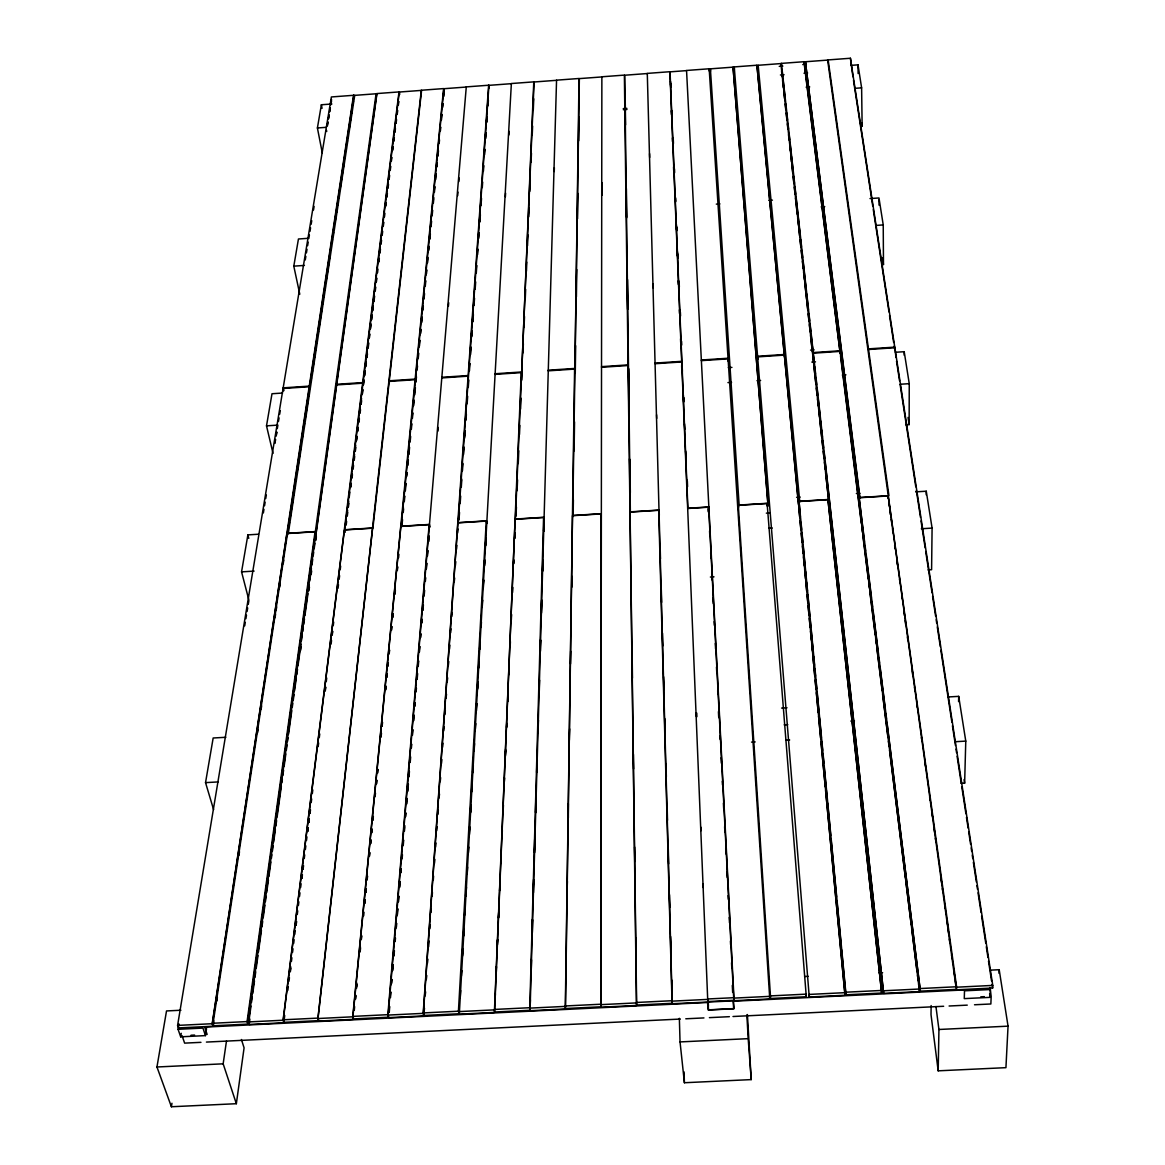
<?xml version="1.0" encoding="UTF-8"?>
<svg xmlns="http://www.w3.org/2000/svg" width="1165" height="1165" viewBox="0 0 1165 1165"><rect width="100%" height="100%" fill="white"/><g stroke="black" fill="none" stroke-linecap="round" stroke-linejoin="round"><path stroke-width="1.5" d="M600.761 1006.793L601.053 513.911L572.51 515.702L565.476 1008.526L600.761 1006.793L601.868 76.788L624.382 75.099L628.066 364.893L601.519 366.655M601.519 367.281L628.066 365.519L636.469 1005.468L601.111 1007.201L601.242 878.264M601.956 195.312L601.97 182.614M904.2 355.238L904.2 351.699L895.434 352.281M905.627 424.817L909.137 424.599L909.253 383.664L904.2 351.699M919.535 991.604L840.213 351.393L813.345 353.184L883.638 993.366L919.535 991.604L918.646 984.396M920.365 991.138L859.144 497.761L888.138 495.955L956.334 989.376L920.365 991.138L886.856 722.285M926.219 494.805L926.262 491.208L915.675 491.863M926.262 491.208L932.087 528.095L931.592 569.7L928.068 569.918M931.141 1005.57L931.01 1014.613L938.189 1070.824L1005.934 1067.664L1008.045 1026.161L999.191 969.702L990.294 970.154M574.898 370.951L579.02 78.492L556.55 80.167L530.06 1010.681L565.287 1008.963L574.593 369.087L548.118 370.849M565.855 970.824L566.234 957.688M567.005 894.56L567.384 881.41M568.331 817.859L568.374 803.763M569.336 740.212L569.67 728.882M570.486 663.934L570.675 651.22M571.797 587.247L571.957 576.34M572.699 516.852L579.355 78.608L601.854 76.934M573.136 516.197L573.369 499.872M574.097 450.899L574.534 421.89M575.262 372.931L575.67 345.728M576.398 296.755L576.792 269.552M577.549 218.772L577.927 193.39M578.714 140.79L579.063 117.214M938.189 1070.824L938.932 1029.481L935.946 1006.56M958.577 701.607L958.693 696.364L948.077 696.961M956.654 987.192L956.582 989.784L992.638 988.022L992.755 985.415L894.866 347.753L867.91 349.544L956.654 987.192L992.755 985.415M961.081 783.346L964.635 783.157L965.77 741.115L958.693 696.364M529.726 1010.273L543.574 517.508L515.119 519.284L494.586 1012.006L529.726 1010.273L530.031 999.381M530.774 973.969L531.196 959.436M531.983 932.204L532.347 919.491M533.133 892.259L533.512 879.546M534.298 852.314L534.662 839.601M535.449 812.369L535.827 799.656M536.614 772.424L536.978 759.711M537.764 732.479L538.143 719.766M538.973 690.714L539.293 679.821M540.079 652.589L540.443 639.876M541.244 612.644L541.609 599.931M542.453 570.879L542.759 559.986M543.604 530.934L543.924 520.041M530.06 1010.681L530.381 999.788M531.167 972.557L531.531 959.844M532.318 932.612L532.682 919.899M533.468 892.652L533.832 879.954M534.619 852.707L534.983 839.994M535.769 812.762L536.133 800.049M536.978 770.997L537.283 760.104M538.07 732.872L538.434 720.159M539.279 691.107L539.584 680.2M540.429 651.148L540.749 640.255M541.521 613.023L541.9 600.31M542.73 571.258L543.05 560.365M543.88 531.313L544.201 520.42M554.234 171.532L554.365 167.745M521.614 375.115L533.774 81.87L511.362 83.531L459.301 1014.147L494.382 1012.429L521.265 372.625L494.877 374.387M494.921 999.73L495.154 994.284M496.086 972.484L496.319 967.037M497.251 945.252L497.484 939.806M498.416 918.02L498.649 912.574M499.581 890.788L499.814 885.327M500.746 863.542L500.979 858.095M501.897 836.31L502.13 830.863M503.062 809.078L503.295 803.632M504.227 781.832L504.387 778.205M505.392 754.6L505.625 749.153M506.557 727.368L506.717 723.742M507.722 700.136L507.882 696.495M508.814 674.71L509.12 667.443M510.052 645.658L510.212 642.032M511.217 618.426L511.377 614.785M512.309 593L512.542 587.553M513.547 563.947L513.707 560.321M514.639 538.536L514.857 533.089M495.125 999.293L495.358 993.847M496.29 972.061L496.523 966.615M497.44 944.83L497.673 939.383M498.605 917.598L498.838 912.151M499.77 890.366L499.931 886.725M500.935 863.134L501.168 857.688M502.013 837.708L502.333 830.456M503.251 808.67L503.411 805.03M504.416 781.438L504.576 777.798M505.508 756.012L505.741 750.566M506.746 726.975L506.892 723.334M507.824 701.548L508.057 696.102M508.988 674.317L509.222 668.87M510.226 645.279L510.387 641.638M511.319 619.853L511.551 614.406M512.469 592.621L512.702 587.175M513.721 563.569L513.867 559.943M514.799 538.157L515.032 532.711M516.008 516.139L516.401 507.066M517.085 490.742L517.551 479.849M518.25 463.524L518.789 450.826M519.488 434.501L519.867 425.429M520.566 409.09L521.032 398.212M521.803 380.067L522.182 370.994M522.954 352.849L523.347 343.777M524.032 327.452L524.498 316.56M525.269 298.415L525.663 289.342M526.434 271.197L526.813 262.125M527.512 245.8L527.978 234.908M528.75 216.763L529.128 207.69M529.827 191.366L530.293 180.488M531.065 162.343L531.444 153.27M532.216 135.125L532.609 126.053M533.293 109.714L533.759 98.836M990.148 997.356L990.483 989.536L964.504 990.803L964.27 998.623L990.148 997.356L989.609 993.818M999.017 973.328L999.191 969.702M460.219 997.808L460.626 990.556M461.442 976.022L461.748 970.576M462.578 956.057L462.986 948.791M463.699 936.077L464.107 928.825M464.922 914.292L465.243 908.846M465.956 896.133L466.466 887.06M467.18 874.347L467.587 867.095M468.417 852.562L468.723 847.115M469.437 834.402L469.844 827.15M470.66 812.617L471.068 805.35M471.898 790.831L472.204 785.385M472.917 772.672L473.325 765.42M474.14 750.886L474.548 743.62M475.378 729.101L475.684 723.654M476.398 710.941L476.805 703.689M477.621 689.156L478.043 681.889M478.859 667.37L479.165 661.924M479.878 649.211L480.286 641.959M481.116 627.425L481.422 621.979M482.339 605.64L482.645 600.193M483.359 587.48L483.766 580.214M484.596 565.695L484.902 560.249M485.718 545.73L486.125 538.463M505.392 196.725L505.595 193.084M508.872 135.009L509.076 131.383M458.428 1011.205L486.271 521.09L457.918 522.867L423.39 1012.924L423.958 1015.458L458.966 1013.739L458.428 1011.205L423.39 1012.924M459.884 997.415L460.306 990.148M461.02 977.435L461.427 970.183M462.257 955.664L462.665 948.397M463.379 935.684L463.787 928.432M464.515 915.719L464.922 908.467M465.636 895.754L466.146 886.682M466.874 873.968L467.281 866.702M467.995 854.003L468.403 846.737M469.131 834.038L469.539 826.771M470.354 812.253L470.776 804.986M471.49 792.287L471.898 785.021M472.611 772.308L473.034 765.056M473.849 750.537L474.257 743.27M474.985 730.557L475.393 723.305M476.106 710.592L476.514 703.34M477.344 688.806L477.752 681.554M478.466 668.841L478.873 661.574M479.601 648.876L480.009 641.609M480.825 627.09L481.13 621.644M481.96 607.125L482.368 599.859M483.082 587.16L483.504 579.893M484.32 565.375L484.625 559.928M485.441 545.409L485.863 538.143M488.95 87.564L488.63 85.234L466.277 86.894L388.178 1015.079L388.804 1017.613L423.74 1015.895L423.172 1013.361L468.112 376.164L441.783 377.926M488.63 85.234L468.155 375.538L441.841 377.3M511.333 83.676L488.95 85.351L458.195 522.634L486.562 520.857L486.97 523.391M423.74 1015.895L424.468 1008.206M425.152 995.929L425.618 991.866M426.303 979.59L426.769 975.527M427.438 963.251L427.904 959.188M428.589 946.912L429.186 941.043M429.87 928.753L430.322 924.704M431.006 912.413L431.268 908.773M432.157 896.074L432.419 892.434M433.307 879.735L433.569 876.095M434.458 863.396L434.909 859.362M435.608 847.057L436.06 843.023M436.744 830.718L437.21 826.699M437.894 814.379L438.346 810.359M439.045 798.04L439.496 794.02M440.195 781.7L440.647 777.681M441.462 763.541L441.914 759.536M442.613 747.202L443.064 743.197M443.763 730.863L444.215 726.858M444.913 714.524L445.35 710.534M446.064 698.185L446.501 694.194M447.2 681.845L447.651 677.855M448.35 665.506L448.787 661.516M449.501 649.167L449.938 645.192M450.651 632.828L451.088 628.852M451.802 616.489L452.238 612.513M454.219 581.99L454.656 578.029M455.369 565.651L455.792 561.69M456.52 549.312L456.942 545.351M457.656 532.973L458.093 529.026M458.559 520.26L459.068 512.993M459.709 503.921L460.219 496.654M460.976 485.761L461.486 478.509M462.126 469.422L462.505 463.976M463.277 453.083L463.655 447.637M464.427 436.744L464.806 431.298M465.563 420.405L465.956 414.958M466.714 404.066L467.223 396.799M467.864 387.727L468.374 380.46M469.058 370.761L469.568 363.495M470.209 354.422L470.718 347.155M471.344 338.083L471.854 330.816M472.495 321.744L473.005 314.477M473.645 305.405L474.155 298.138M474.796 289.066L475.305 281.814M475.946 272.726L476.456 265.474M477.213 254.582L477.592 249.135M478.364 238.243L478.742 232.796M479.514 221.903L480.024 214.637M480.65 205.564L481.174 198.298M481.931 187.405L482.31 181.958M483.082 171.066L483.46 165.619M484.232 154.727L484.611 149.28M485.368 138.387L485.761 132.941M486.519 122.048L486.897 116.602M487.669 105.709L488.048 100.263M459.01 519.707L459.52 512.454M460.16 503.367L460.67 496.115M461.296 487.043L461.806 479.776M462.447 470.704L462.956 463.437M463.583 454.365L464.092 447.098M464.733 438.025L465.243 430.759M466 419.866L466.379 414.434M467.15 403.541L467.66 396.275M468.286 387.202L468.796 379.936M469.437 370.863L469.946 363.597M470.587 354.524L471.082 347.257M471.854 336.365L472.233 330.918M472.874 321.846L473.383 314.594M474.009 305.507L474.519 298.255M475.16 289.168L475.669 281.915M476.296 272.843L476.805 265.576M477.577 254.684L477.956 249.237M478.713 238.344L479.092 232.898M479.863 222.005L480.373 214.753M480.999 205.666L481.509 198.414M482.281 187.521L482.66 182.075M483.417 171.182L483.795 165.736M484.567 154.843L484.946 149.397M485.703 138.504L486.082 133.058M486.853 122.165L487.232 116.718M487.989 105.826L488.383 100.394M387.872 1014.671L429.157 524.658L400.891 526.434L352.951 1016.39L353.621 1018.909L388.484 1017.205L387.872 1014.671L352.951 1016.39M388.935 1011.773L389.401 1006.356M390.159 997.313L390.61 991.881M391.222 984.658L391.673 979.226M392.43 970.183L392.882 964.766M393.639 955.722L393.945 952.111M394.862 941.262L395.168 937.636M395.925 928.607L396.377 923.175M396.988 915.938L397.585 908.715M398.197 901.477L398.648 896.06M399.42 887.016L399.872 881.585M400.629 872.541L400.935 868.93M401.692 859.887L402.143 854.469M402.901 845.426L403.367 839.994M404.124 830.965L404.415 827.339M405.333 816.49L405.638 812.879M406.396 803.835L406.847 798.418M407.459 791.181L408.07 783.943M408.667 776.72L409.133 771.288M409.891 762.245L410.197 758.633M411.099 747.784L411.405 744.173M412.162 735.13L412.614 729.698M413.371 720.654L413.837 715.237M414.594 706.194L414.9 702.582M415.803 691.733L416.109 688.107M416.866 679.078L417.318 673.647M417.929 666.409L418.381 660.992M419.138 651.949L419.604 646.531M420.361 637.488L420.667 633.862M421.57 623.013L421.876 619.401M422.633 610.358L423.084 604.941M423.856 595.898L424.308 590.466M425.065 581.437L425.371 577.811M426.128 568.768L426.579 563.35M427.337 554.307L427.642 550.696M428.4 541.652L428.866 536.22M389.256 1012.181L389.707 1006.749M390.464 997.691L390.93 992.26M391.688 983.216L391.993 979.59M392.751 970.547L393.202 965.115M393.959 956.057L394.411 950.625M395.168 941.582L395.474 937.956M396.391 927.092L396.697 923.481M397.454 914.423L397.906 908.991M398.517 901.754L398.969 896.322M399.726 887.264L400.178 881.832M400.935 872.789L401.241 869.163M402.158 858.299L402.449 854.688M403.221 845.63L403.673 840.198M404.43 831.155L404.881 825.723M405.638 816.665L405.944 813.054M406.701 803.996L407.153 798.564M407.765 791.326L408.376 784.089M408.973 776.837L409.439 771.419M410.197 762.361L410.648 756.93M411.405 747.886L411.711 744.26M412.468 735.202L412.92 729.771M413.677 720.727L414.143 715.295M414.9 706.238L415.206 702.626M416.109 691.762L416.415 688.136M417.172 679.093L417.623 673.661M418.235 666.424L418.686 660.992M419.444 651.934L419.895 646.502M420.667 637.459L420.958 633.833M421.876 622.969L422.181 619.358M422.939 610.3L423.39 604.868M424.147 595.825L424.599 590.393M425.371 581.335L425.662 577.724M426.419 568.666L426.885 563.234M427.482 555.996L427.948 550.564M428.705 541.507L429.157 536.075M437.938 431.123L438.258 427.468M448.394 306.351L448.7 302.74M457.685 195.691L457.991 192.094M458.85 181.594L459.156 177.968M352.733 1016.812L415.104 379.703L388.862 381.45L317.885 1018.53L318.584 1021.05L353.388 1019.346L352.733 1016.812L317.885 1018.53M415.162 379.076L443.603 88.584L421.293 90.258L388.921 380.824L415.162 379.076L415.599 381.552M354.276 1010.288L354.626 1006.677M355.34 999.424L355.689 995.813M356.563 986.755L356.927 983.144M360.101 950.553L360.451 946.941M361.165 939.689L361.514 936.077M364.689 903.487L365.038 899.875M365.752 892.638L366.101 889.012M366.99 879.968L367.339 876.342M369.276 856.435L369.64 852.809M370.514 843.751L370.863 840.14M371.577 832.902L371.926 829.276M372.815 820.233L373.164 816.607M375.101 796.7L375.465 793.074M376.339 784.03L376.703 780.404M377.402 773.167L377.751 769.541M380.94 736.964L381.29 733.338M381.989 726.101L382.353 722.475M385.528 689.898L385.877 686.272M386.765 677.229L387.115 673.603M388.178 662.739L387.814 666.365L388.338 662.739M389.052 653.696L389.416 650.07M391.353 630.163L391.702 626.537M392.59 617.494L392.94 613.868M394.877 593.961L395.241 590.335M397.178 570.428L397.527 566.802M401.59 525.167L402.114 519.75M402.828 512.498L403.352 507.066M403.891 501.649L404.415 496.217M404.939 490.785L405.653 483.548M406.352 476.296L406.716 472.684M407.415 465.447L407.954 460.015M408.478 454.583L409.177 447.331M409.716 441.914L410.24 436.482M410.954 429.23L411.478 423.812M412.002 418.381L412.541 412.949M413.24 405.711L413.779 400.279M414.303 394.848L414.827 389.416M415.774 379.746L416.123 376.135M416.662 370.718L417.187 365.3M417.885 358.077L418.235 354.466M418.949 347.243L419.648 340.02M420.172 334.617L420.711 329.2M421.41 321.977L421.759 318.365M422.473 311.142L422.997 305.725M423.696 298.502L424.235 293.085M424.934 285.876L425.458 280.459M425.997 275.042L426.521 269.625M427.22 262.402L427.57 258.79M428.283 251.567L428.807 246.15M429.506 238.942L430.045 233.524M430.744 226.301L431.094 222.69M431.807 215.467L432.332 210.05M433.031 202.827L433.38 199.23M434.094 192.007L434.618 186.589M435.317 179.366L435.856 173.949M436.555 166.726L436.904 163.115M437.618 155.892L438.142 150.489M438.841 143.266L439.19 139.654M440.079 130.626L440.428 127.014M441.127 119.791L441.666 114.374M442.365 107.165L442.715 103.554M443.428 96.331L443.952 90.914M355.558 999.017L355.908 995.405M356.606 988.168L356.971 984.556M360.131 952.009L360.495 948.397M361.368 939.354L361.718 935.743M363.655 915.85L364.019 912.239M364.893 903.195L365.242 899.584M365.956 892.346L366.305 888.735M367.179 879.692L367.543 876.08M369.48 856.188L369.829 852.576M370.703 843.533L371.067 839.921M371.766 832.684L372.116 829.072M373.004 820.029L373.353 816.417M376.528 783.87L376.878 780.259M377.576 773.021L377.941 769.41M381.101 736.863L381.465 733.251M382.164 726.013L382.513 722.402M385.688 689.855L386.037 686.243M386.926 677.2L387.275 673.588M389.212 653.696L389.561 650.085M391.498 630.192L391.862 626.581M392.736 617.537L393.086 613.926M395.022 594.034L395.386 590.422M397.323 570.53L397.673 566.918M398.547 557.875L398.911 554.263M402.012 525.095L402.537 519.677M403.25 512.44L403.6 508.828M404.299 501.591L404.838 496.159M405.362 490.742L406.061 483.504M406.774 476.267L407.124 472.655M407.823 465.418L408.347 459.986M408.886 454.568L409.585 447.331M410.109 441.899L410.648 436.482M411.347 429.244L411.871 423.812M412.395 418.395L412.934 412.963M413.633 405.726L414.157 400.309M414.696 394.877L415.395 387.639M415.92 382.222L416.458 376.79M417.157 369.553L417.507 365.941M418.206 358.704L418.745 353.286M419.444 346.049L419.968 340.617M420.682 333.394L421.031 329.768M421.73 322.53L422.254 317.113M422.968 309.875L423.317 306.264M424.016 299.026L424.555 293.595M425.254 286.357L425.778 280.94M426.492 273.702L426.841 270.091M427.54 262.853L428.065 257.421M428.778 250.198L429.128 246.572M429.827 239.335L430.366 233.917M431.065 226.68L431.589 221.248M432.113 215.831L432.652 210.399M433.351 203.161L433.875 197.744M434.414 192.312L434.938 186.895M435.637 179.658L436.176 174.226M436.875 166.988L437.225 163.377M437.924 156.139L438.462 150.722M439.161 143.484L439.511 139.873M440.399 130.829L440.749 127.203M441.448 119.966L441.972 114.549M442.685 107.311L443.035 103.7M443.734 96.462L444.273 91.03M318.074 1018.094L372.625 528.196L344.447 529.959L283.299 1019.797L284.042 1022.317L318.773 1020.613L318.074 1018.094L283.299 1019.797M283.809 1022.754L283.066 1020.234L362.621 383.198L336.452 384.931L248.349 1021.938L249.135 1024.443L283.809 1022.754L284.711 1015.531M362.708 382.571L398.998 91.918L376.761 93.579L336.539 384.304L362.708 382.571L363.189 385.032M344.738 529.726L399.318 92.035L421.584 90.375L372.916 527.963L344.738 529.726L345.277 532.245M287.857 990.265L288.294 986.653M288.978 981.236L289.43 977.624M290.318 970.416L290.769 966.804M291.439 961.387L291.891 957.776M292.561 952.358L293.012 948.761M293.697 943.344L294.133 939.733M294.818 934.315L295.269 930.704M295.939 925.287L296.391 921.69M297.279 914.467L297.73 910.855M298.415 905.438L298.852 901.827M299.536 896.409L299.988 892.812M300.657 887.395L301.109 883.784M301.779 878.366L302.23 874.755M302.9 869.338L303.351 865.741M304.254 858.518L304.706 854.906M305.376 849.489L305.827 845.877M306.497 840.46L306.948 836.863M307.618 831.446L308.07 827.834M308.74 822.417L309.191 818.806L308.914 822.417M309.861 813.388L310.312 809.792M311.215 802.569L311.667 798.957M312.337 793.54L312.788 789.928M318.176 746.619L318.628 743.008M319.297 737.591L319.749 733.979M325.137 690.67L325.588 687.059M326.273 681.641L326.71 678.03M332.112 634.721L332.549 631.11M333.234 625.692L333.685 622.081M340.195 569.743L340.646 566.146M345.816 524.629L346.267 521.017M346.937 515.6L347.607 510.197M348.058 506.586L348.728 501.168M349.18 497.557L349.85 492.14M350.534 486.722L350.971 483.125M351.655 477.708L352.107 474.097M352.777 468.679L353.228 465.068M353.898 459.651L354.568 454.248M355.019 450.637L355.689 445.219M356.141 441.608L356.825 436.191M357.495 430.773L357.946 427.176M358.616 421.759L359.068 418.148M359.737 412.73L360.189 409.119M360.859 403.702L361.543 398.299M361.98 394.687L362.664 389.27M363.407 383.227L363.859 379.615M364.31 376.004L364.98 370.587M365.431 366.975L366.116 361.558M366.567 357.946L367.237 352.514M367.907 347.097L368.358 343.486M369.028 338.068L369.48 334.457M370.164 329.04L370.834 323.622M371.286 320.011L371.955 314.594M372.407 310.982L373.077 305.565M373.528 301.953L374.198 296.522M374.882 291.104L375.334 287.493M376.004 282.076L376.455 278.464M378.479 262.212L378.931 258.601M379.601 253.184L380.052 249.572M380.722 244.155L381.173 240.529M381.843 235.112L382.295 231.5M382.979 226.083L383.416 222.471M385.44 206.22L385.892 202.608M386.576 197.191L387.013 193.579M387.697 188.162L388.149 184.536M388.819 179.119L389.27 175.507M389.94 170.09L390.392 166.478M391.061 161.061L391.513 157.45M392.416 150.227L392.867 146.615M393.537 141.198L393.988 137.587M394.658 132.169L395.11 128.543M395.794 123.126L396.231 119.514M396.916 114.097L397.367 110.486M398.037 105.068L398.488 101.457M290.318 971.887L290.769 968.29M296.143 925.068L296.594 921.471M301.968 878.25L302.419 874.638M303.089 869.236L303.541 865.639M307.793 831.417L308.244 827.82M310.036 813.418L310.487 809.806M325.268 690.947L325.719 687.35M331.093 644.129L331.544 640.532M332.214 635.129L332.666 631.517M338.039 588.296L338.491 584.699M339.161 579.296L339.612 575.699M346.18 525.036L346.617 521.425M347.301 516.022L347.738 512.425M348.408 507.008L348.859 503.411M350.883 487.188L351.32 483.591M351.99 478.174L352.442 474.577M353.111 469.175L353.563 465.563M354.233 460.16L354.684 456.563M355.354 451.146L355.806 447.549M356.694 440.341L357.145 436.729M357.815 431.327L358.267 427.73M358.937 422.312L359.388 418.716M360.058 413.313L360.509 409.701M361.179 404.299L361.631 400.702M362.519 393.493L362.97 389.882M363.64 384.479L364.092 380.868M364.762 375.465L365.213 371.868M365.883 366.451L366.334 362.854M367.004 357.451L367.456 353.84M368.125 348.437L368.795 343.034M369.465 337.632L369.917 334.02M370.587 328.617L371.038 325.006M371.708 319.603L372.159 316.006M372.829 310.589L373.266 306.992M373.95 301.589L374.62 296.172M375.29 290.769L375.742 287.173M376.412 281.755L376.863 278.158M377.533 272.756L377.97 269.144M378.873 261.936L379.324 258.339M379.994 252.936L380.445 249.325M381.115 243.922L381.552 240.31M382.237 234.908L382.673 231.311M383.343 225.894L383.795 222.297M384.465 216.894L384.916 213.282M385.819 206.074L386.256 202.477M386.94 197.074L387.377 193.463M388.047 188.06L388.498 184.449M389.168 179.046L389.62 175.449M390.29 170.032L390.741 166.435M391.411 161.032L391.862 157.421M392.751 150.212L393.202 146.615M393.872 141.213L394.323 137.601M394.993 132.198L395.445 128.587M396.115 123.184L396.566 119.587M397.236 114.17L397.687 110.573M398.357 105.17L398.809 101.559M315.06 531.793L247.067 1021.588L247.854 1024.093M315.365 531.575L376.077 93.768M180.924 1010.23L166.522 1010.943L156.955 1066.994L171.401 1106.75L236.349 1103.706L244.082 1047.859L241.432 1039.5M248.509 1024.064L247.723 1021.545L315.599 531.764L286.969 533.555L212.423 1023.278L213.253 1025.783L248.509 1024.064L250.999 1006.05M251.494 1002.453L252.237 997.051M252.732 993.454L254.48 980.843M254.975 977.246L255.718 971.843M256.227 968.231L257.96 955.635M258.455 952.038L261.441 930.427M261.936 926.83L262.693 921.428M263.188 917.816L264.921 905.22M265.431 901.608L266.173 896.205M266.668 892.608L268.416 880.012M268.911 876.4L270.892 861.998M271.387 858.401L271.896 854.79M272.392 851.193L273.134 845.79M273.629 842.193L275.377 829.582M275.872 825.985L276.615 820.582M277.11 816.985L281.347 786.375M281.843 782.764L282.338 779.167M282.833 775.57L283.576 770.167M284.085 766.555L285.818 753.959M286.313 750.362L287.071 744.959M287.566 741.348L288.061 737.751M288.556 734.154L291.789 710.737M292.284 707.14L292.779 703.543M293.289 699.932L294.031 694.529M294.527 690.932L296.274 678.336M296.769 674.724L297.512 669.322M298.007 665.725L300.992 644.114M301.487 640.517L302.245 635.114M302.74 631.517L303.235 627.906M303.73 624.309L304.473 618.906M304.968 615.309L307.953 593.699M308.463 590.102L309.206 584.699M309.701 581.087L311.434 568.491M311.943 564.879L312.686 559.477M313.181 555.88L313.676 552.283M314.171 548.686L314.929 543.283M315.424 539.672L316.166 534.269M249.135 1024.443L249.878 1019.055M300.745 650.143L301.24 646.546M308.929 590.757L309.424 587.145M311.157 574.549L311.652 570.952M315.875 540.371L316.37 536.759M236.349 1103.706L223.156 1063.82L226.476 1041.029M213.006 1026.219L212.176 1023.715L309.176 386.751L283.08 388.484L177.59 1025.404L178.463 1027.909L213.006 1026.219L213.821 1020.817M309.803 388.586L309.264 386.125L353.548 95.297L331.37 96.957L283.182 387.858L283.75 390.319M353.869 95.428L287.26 533.322L316.429 531.502L376.936 93.71L353.869 95.428L354.276 97.744M287.507 533.526L213.078 1023.249L213.909 1025.753M216.821 1001.026L217.374 997.429M238.956 855.27L239.495 851.673M257.523 732.901L258.077 729.305M261.077 709.514L261.63 705.917M275.013 617.741L275.566 614.144M276.105 610.547L276.658 606.95M279.658 587.16L280.197 583.549M283.212 563.758L283.75 560.161M287.58 534.968L288.119 531.371M288.672 527.774L289.488 522.371M290.041 518.774L290.58 515.178M291.133 511.581L291.672 507.984M292.226 504.372L292.764 500.775M293.595 495.387L294.133 491.776M294.687 488.179L295.226 484.582M295.779 480.985L296.318 477.388M296.871 473.791L297.687 468.388M298.24 464.791L298.779 461.194M299.332 457.597L299.871 454M300.424 450.389L300.963 446.792M301.779 441.404L303.148 432.404M303.963 427.002L304.516 423.405M305.07 419.808L305.609 416.211M306.162 412.599L306.701 409.002M307.254 405.405L308.07 400.003M308.608 396.406L309.162 392.809M310.895 381.406L311.434 377.81M311.987 374.213L312.526 370.63M313.079 367.033L313.618 363.436M314.433 358.048L314.987 354.451M315.526 350.869L316.079 347.272M316.618 343.675L317.171 340.093M317.987 334.704L318.526 331.108M319.079 327.511L319.618 323.928M320.157 320.331L320.71 316.734M321.249 313.152L321.802 309.555M322.618 304.167L323.156 300.57M323.71 296.988L324.249 293.391M324.802 289.794L325.341 286.211M326.156 280.823L326.71 277.226M327.249 273.629L327.802 270.047M328.341 266.45L328.894 262.853M329.433 259.271L329.986 255.674M330.802 250.286L331.341 246.689M331.894 243.106L332.433 239.509M332.986 235.912L333.525 232.33M335.156 221.554L335.709 217.957M336.525 212.569L337.064 208.972M337.617 205.375L338.156 201.793M338.709 198.196L339.248 194.599M340.064 189.211L340.617 185.628M341.156 182.031L341.709 178.434M342.248 174.852L342.801 171.255M343.34 167.658L343.893 164.076M344.709 158.688L345.248 155.091M345.801 151.494L346.34 147.911M346.879 144.314L347.432 140.717M349.34 128.15L349.879 124.553M350.432 120.971L350.971 117.374M351.524 113.777L352.063 110.194M352.878 104.806L353.432 101.209M288.338 533.264L354.713 95.355M178.959 1023.933L178.07 1029.307L180.677 1036.821L205.462 1035.612L206.54 1028.579M180.677 1036.821L181.245 1033.311M171.401 1106.75L171.969 1103.255M244.708 625.867L245.305 622.285M245.902 618.702L246.485 615.105M247.082 611.523L247.679 607.941M248.261 604.358L248.859 600.761M263.377 512.906L263.96 509.323M264.557 505.741L265.154 502.144M265.736 498.562L266.334 494.979M274.925 442.977L275.508 439.394L275.042 442.977M276.105 435.812L276.702 432.215M277.299 428.633L277.882 425.05M278.479 421.468L279.076 417.871M279.658 414.289L280.255 410.706M327.321 125.106L327.889 121.699M328.457 118.277L329.025 114.869M329.579 111.447L330.146 108.039M330.714 104.632L331.559 99.506M276.236 435.797L276.819 432.215M305.259 259.97L305.856 256.402M306.439 252.834L307.036 249.252M307.618 245.684L308.215 242.116M308.798 238.548L309.395 234.966M309.977 231.398L310.574 227.83M311.157 224.263L311.754 220.695M313.516 209.977L314.113 206.409M327.38 126.053L327.962 122.485M328.559 118.903L329.142 115.335M329.739 111.767L330.321 108.199M330.918 104.632L331.501 101.049M213.588 809.588L205.535 782.632L213.166 737.998L225.85 737.285M248.815 599.815L241.563 571.869L247.883 534.881L258.441 534.225M273.018 453.389L266.508 425.851L271.998 393.741L282.556 393.042M299.784 294.235L293.798 266.159L298.444 239L307.516 238.359M322.283 152.921L317.404 127.975L321.38 104.763L331.879 103.991M769.774 998.944L709.179 68.779L686.549 70.468L733.95 998.114L734.154 1000.691L769.774 998.944L769.614 996.366L733.95 998.114M734.372 69.274L734.241 66.915L756.93 65.225L798.462 504.358M781.511 65.764L781.409 63.391L804.156 61.701L840.183 353.301L804.462 65.866M894.764 347.126L850.421 58.25L827.616 59.954L867.823 348.918L894.764 347.126L895.972 357.48M466.248 87.04L443.909 88.715L401.182 526.201L429.448 524.425L429.9 526.959M556.535 80.312L534.094 81.987L515.396 519.051L543.851 517.275M647.274 73.541L624.731 75.23L630.352 511.857L658.982 510.066L659.215 512.629M686.549 70.614L670.05 71.851L687.889 508.26L708.844 506.95L709.034 509.513M710.534 71.196L710.388 68.837L733.047 67.148L768.07 505.814L733.047 67.148M758.269 67.643L758.153 65.284L780.87 63.58L828.825 502.028L825.65 473.077M805.394 61.76L828.169 60.056L888.939 495.678L859.945 497.499L805.394 61.76L859.755 498.271M779.239 66.347L782.865 66.085M802.772 64.599L806.384 64.337M850.814 65.386L858.008 64.847L861.619 87.841L862.129 126.33L861.576 122.762M780.433 74.982L784.06 74.72M803.996 73.235L807.622 72.973M806.122 87.186L809.719 86.909M317.404 127.975L326.287 127.32M854.615 88.351L861.619 87.841M623.246 108.622L626.857 108.345M623.348 109.743L626.959 109.481M716.315 204.123L719.941 203.875M768.827 200.409L772.453 200.147M869.993 198.589L878.978 197.963L883.23 224.918L883.478 264.717L882.429 257.916M821.15 206.919L824.762 206.656M293.798 266.159L304.429 265.416M876.196 225.413L883.23 224.918M810.549 350.112L814.146 349.864M283.182 387.858L309.264 386.125M494.907 373.761L521.294 371.999M548.132 370.222L574.607 368.446M655.05 363.101L681.671 361.325L669.875 71.72L647.289 73.395L672.161 1001.143L672.438 1003.706L733.469 1000.866L734.081 1008.599L708.568 1009.851L707.869 1002.133M701.345 360.014L728.038 358.238L728.227 361.368M784.38 354.48L757.614 356.257L757.789 359.403M840.14 350.767L813.272 352.558L781.409 63.391M655.065 363.728L681.7 361.951L707.694 999.395L672.161 1001.143M701.374 360.64L728.081 358.864M757.658 356.883L784.438 355.107L845.018 995.26L809.253 997.007L734.241 66.915M728.314 367.616L731.94 367.383M811.845 362.082L815.485 361.834M727.936 382.601L731.562 382.368M756.988 380.693L760.614 380.445M842.31 375.057L845.936 374.824M266.508 425.851L277.241 425.152M900.327 384.246L909.253 383.664M796.598 497.309L800.209 497.076M856.362 493.552L859.988 493.334M572.787 515.469L601.329 513.678M739.134 505.057L767.939 503.251M799.86 501.256L828.752 499.45M658.706 510.299L630.076 512.09L636.643 1005.045L672.059 1003.298L658.706 510.299L658.953 512.862M687.7 508.493L708.655 507.183L708.844 509.731M738.319 505.319L767.123 503.528L806.296 996.73L770.618 998.478L738.319 505.319L738.479 507.882M800.355 516.765L799.044 501.518L827.951 499.712L881.672 993.031L845.848 994.793L841.538 949.519M766.337 513.153L769.949 512.92M768.667 528.255L772.293 528.022M921.326 528.75L932.087 528.095M241.563 571.869L254.101 571.098M710.388 577.039L713.985 576.821M781.584 708.072L787.001 707.752M784.162 724.863L787.773 724.659M850.858 721.091L854.455 720.887M751.542 742.12L755.168 741.916M786.04 740.183L789.666 739.979M205.535 782.632L218.073 781.933M954.936 741.726L965.77 741.115M804.607 976.518L808.233 976.343M878.993 972.833L882.619 972.659M212.423 1023.278L247.723 1021.545M494.091 1009.458L529.274 1007.74M565.069 1005.977L600.383 1004.245M636.323 1002.482L671.783 1000.735M707.927 1001.551L733.877 1000.269L733.673 997.706L707.694 998.973L707.927 1001.973M770.458 995.9L806.18 994.138L806.296 996.73M799.044 501.518L845.79 992.201L881.657 990.439M920.394 988.532L956.407 986.77M177.59 1025.404L212.176 1023.715M248.349 1021.938L283.066 1020.234M388.178 1015.079L423.172 1013.361M458.762 1011.613L493.887 1009.895M529.609 1008.133L564.879 1006.414M636.148 1002.919L600.747 1004.652L601.111 1007.201M844.945 992.667L809.136 994.429L809.253 997.007M883.609 990.774L919.564 989.012M965.465 989.871L733.105 1001.245L733.702 1008.774L708.203 1010.011L707.519 1002.497L204.691 1027.122L207.137 1034.447M178.07 1029.307L202.943 1028.083L205.462 1035.612M191.002 1035.234L194.584 1035.059M980.799 996.818L984.265 996.658M200.963 1042.34L184.623 1043.126L182.046 1035.67M206.409 1042.078L680.345 1019.055M685.792 1018.793L703.951 1017.919M709.398 1017.642L729.377 1016.681M733.003 1016.506L943.65 1006.269M949.096 1006.007L967.256 1005.133M974.523 1004.769L990.862 1003.982L991.182 996.308L989.842 987.498M156.955 1066.994L223.156 1063.82M680.04 1041.918L748.192 1038.656L751.207 1079.606L684.408 1082.736L680.04 1041.918L679.355 1018.312M938.932 1029.481L1008.045 1026.161M247.883 534.881L248.757 538.361M283.08 388.484L283.634 390.945M326.477 130.232L326.724 131.485M321.38 104.763L322.064 108.301M429.157 524.658L429.623 527.192M353.548 95.297L353.971 97.612M399.318 92.035L399.697 94.35M398.998 91.918L399.391 94.234M486.271 521.09L486.679 523.624M908.03 417.449L909.137 424.599M964.081 779.574L964.635 783.157M852.94 76.788L850.421 58.25M853.494 80.37L872.745 206.045M873.299 209.627L888.997 311.958M889.536 315.555L893.671 342.481M894.225 346.078L894.764 349.66M896.526 361.063L899.555 380.824M900.094 384.421L915.792 486.824M916.345 490.407L920.481 517.362M921.034 520.944L925.156 547.899M925.709 551.496L932.044 592.81M932.597 596.407L935.626 616.168M936.179 619.751L936.733 623.348M937.286 626.945L940.315 646.706M940.854 650.288L951.878 722.154M952.431 725.737L955.46 745.498M956.014 749.095L956.552 752.692M957.106 756.289L961.242 783.23M961.795 786.826L965.916 813.767M966.469 817.364L968.13 828.14M968.683 831.737L970.605 844.305M971.159 847.902L971.712 851.499M972.251 855.081L972.804 858.678M973.357 862.275L976.387 882.036M976.94 885.633L977.493 889.215M978.047 892.812L981.076 912.574M981.614 916.171L985.75 943.111M986.304 946.708L987.949 957.484M988.502 961.081L991.532 980.843M992.085 984.425L992.638 988.022M888.982 503.397L889.477 507.008M889.9 511.115L890.395 514.712M891.24 519.619L891.735 523.216M892.492 528.619L892.9 532.696M894.647 545.278L895.142 548.875M896.89 561.457L897.385 565.054M899.496 579.063L899.992 582.66M901.754 595.271L902.249 598.883M904.011 611.494L904.389 615.397M905.132 620.799L905.627 624.396M907.375 636.978L907.885 640.575M912.268 670.938L912.632 674.739M914.525 687.146L914.875 690.918M916.768 703.354L917.117 707.097M921.369 737.663L922.039 741.188M924.864 762.827L925.534 766.41M929.612 796.991L930.296 800.632M931.854 813.17L932.553 816.854M934.112 829.349L934.796 833.062M935.349 838.349L936.048 842.077M941.102 879.692L941.815 883.507M942.354 888.691L943.068 892.507M944.815 905.118L945.325 908.729M947.072 921.34L947.567 924.937M948.092 930.034L948.82 933.951M949.344 939.034L949.839 942.631M951.587 955.213L952.096 958.81M953.844 971.392L954.586 975.382M955.329 980.784L955.839 984.381M488.95 85.351L489.271 87.681M864.357 541.841L859.144 497.761M864.809 545.453L865.479 550.87M865.93 554.482L871.333 597.776M871.784 601.388L872.454 606.805M872.905 610.416L878.308 653.711M878.745 657.322L879.429 662.739M879.881 666.351L885.269 709.645M885.72 713.257L886.405 718.674M840.489 355.718L861.314 523.245M861.765 526.857L862.435 532.259M862.886 535.856L868.26 579.092M868.711 582.689L869.381 588.092M869.833 591.703L875.206 634.94M875.643 638.537L876.313 643.939M876.764 647.551L882.138 690.772M882.589 694.384L887.963 737.605M888.414 741.217L889.084 746.619M889.536 750.216L905.423 878.119M905.875 881.716L911.248 924.952M911.7 928.563L917.073 971.785M917.525 975.396L918.195 980.799M574.593 369.087L574.884 371.577M782.108 71.181L782.705 76.613M783.098 80.225L783.899 87.462M784.293 91.074L785.094 98.311M785.691 103.729L786.288 109.16M786.681 112.772L787.482 120.01M787.875 123.621L788.472 129.053M789.069 134.47L789.666 139.902M790.263 145.319L790.86 150.751M791.457 156.168L793.249 172.449M793.656 176.061L794.443 183.298M794.85 186.91L795.637 194.147M796.044 197.759L796.831 204.996M797.239 208.608L799.03 224.889M799.423 228.5L800.224 235.738M800.617 239.349L801.418 246.587M801.811 250.198L802.612 257.436M803.005 261.047L803.806 268.285M804.2 271.896L805 279.134M805.394 282.745L806.195 289.983M806.588 293.595L808.379 309.875M808.787 313.487L809.573 320.725M809.981 324.336L810.767 331.574M811.175 335.185L811.961 342.423M812.369 346.034L813.155 353.272M813.432 355.704L814.219 362.927M814.626 366.538L815.413 373.776M815.82 377.387L816.607 384.61M817.014 388.222L817.801 395.445M818.209 399.056L818.995 406.279M819.388 409.905L820.189 417.128M820.582 420.74L821.179 426.157M821.587 429.769L822.374 436.991M822.781 440.603L823.568 447.826M823.975 451.452L824.762 458.675M825.155 462.287L825.956 469.51M826.349 473.121L883.638 993.366M781.569 71.371L782.152 76.803M782.56 80.429L783.346 87.666M783.754 91.278L784.54 98.515M785.137 103.947L785.734 109.379M786.127 112.99L786.928 120.228M787.322 123.854L787.919 129.271M788.516 134.703L789.113 140.135M789.71 145.567L790.307 150.999M790.889 156.416L791.486 161.848M791.894 165.474L792.681 172.711M793.074 176.323L793.875 183.56M794.268 187.186L795.069 194.424M795.462 198.035L797.253 214.316M797.646 217.942L798.447 225.18M798.84 228.791L799.627 236.029M800.035 239.655L800.821 246.893M801.229 250.504L802.015 257.742M802.408 261.368L803.209 268.605M803.602 272.217L804.403 279.469M804.797 283.08L806.588 299.361M806.981 302.987L807.782 310.225M808.175 313.836L808.961 321.074M809.369 324.7L810.156 331.938M810.549 335.549L812.34 351.845M812.733 355.456L813.534 362.694M813.927 366.32L815.922 384.406M816.315 388.032L817.102 395.27M817.51 398.881L818.296 406.119M818.704 409.745L819.49 416.983M819.883 420.594L821.675 436.89M822.068 440.501L822.869 447.739M823.262 451.365L824.063 458.602M824.456 462.214L825.257 469.451M881.672 993.031L827.951 499.712M758.153 65.284L799.787 502.013M800.865 522.197L801.564 529.449M801.899 533.06L802.772 542.118M803.107 545.744L805.175 567.471M805.525 571.083L806.209 578.335M806.559 581.947L807.418 591.005M807.767 594.631L809.835 616.358M810.185 619.984L810.869 627.221M811.219 630.847L812.078 639.891M812.413 643.517L813.287 652.575M813.621 656.186L814.481 665.244M814.83 668.87L815.515 676.108M815.864 679.734L816.723 688.777M817.073 692.403L817.932 701.461M818.281 705.073L819.141 714.13M819.49 717.756L821.383 737.678M821.718 741.29L822.592 750.347M822.927 753.973L823.786 763.017M824.136 766.643L826.029 786.564M826.378 790.176L827.237 799.234M827.587 802.86L830.689 835.451M831.024 839.062L831.897 848.12M832.232 851.746L836.543 897.006M836.892 900.632L841.203 945.893M784.496 357L756.93 65.225M798.811 507.984L799.671 517.042M800.006 520.653L800.865 529.711M801.214 533.337L802.073 542.395M802.408 546.021L803.107 553.259M803.442 556.885L804.301 565.942M804.651 569.568L805.51 578.626M805.845 582.252L806.704 591.31M807.054 594.922L807.738 602.174M808.088 605.8L808.947 614.858M809.282 618.469L810.141 627.527M810.49 631.153L811.35 640.211M811.685 643.837L812.384 651.075M812.719 654.701L813.578 663.759M813.927 667.385L814.786 676.443M815.121 680.069L815.981 689.127M816.33 692.738L818.223 712.674M818.558 716.3L820.626 738.028M820.961 741.654L825.257 786.943M825.606 790.569L845.018 995.26M670.807 83.749L671.069 87.273M670.501 83.88L670.763 87.346M747.406 1014.54L751.207 1079.606M710.388 68.837L739.178 505.814M709.179 68.779L709.325 71.138M746.867 1015.021L748.192 1038.656M767.123 503.528L767.254 506.091M708.655 507.183L733.673 997.706M708.466 509.163L708.64 512.804M709.572 530.949L709.747 534.575M710.679 552.72L710.956 558.166M711.873 576.296L712.063 579.937M712.98 598.082L713.257 603.514M714.174 621.659L714.363 625.285M715.295 643.429L715.572 648.876M716.49 667.021L716.766 672.467M717.684 690.612L717.873 694.238M718.79 712.383L719.067 717.829M719.999 735.974L720.174 739.6M721.106 757.745L721.383 763.192M722.3 781.336L722.489 784.962M723.407 803.107L723.683 808.539M724.615 826.684L724.892 832.13M725.722 848.47L725.999 853.901M726.916 872.046L727.193 877.493M728.11 895.637L728.3 899.264M729.217 917.408L729.494 922.855M730.426 941L730.601 944.626M731.533 962.771L731.809 968.217M732.727 986.362L733.003 991.794M708.102 508.071L708.276 511.551M718.426 711.669L718.674 716.723M732.304 985.401L732.668 992.449M673.297 139.873L673.443 143.499M674.491 168.91L674.637 172.551M675.685 197.963L675.831 201.589M676.88 227.015L677.025 230.641M678.001 254.247L678.147 257.873M679.195 283.284L679.341 286.925M680.389 312.337L680.535 315.963M681.583 341.389L681.743 345.015M683.899 397.658L684.059 401.299M687.335 481.174L687.568 486.621M696.757 713.082L696.903 716.708M670.516 81.448L670.88 87.273M671.71 110.427L671.856 114.053M672.817 137.601L673.035 143.047M674.011 166.595L674.302 173.847M675.19 195.589L675.409 201.021M676.384 224.568L676.603 230M677.491 251.742L677.71 257.174M678.671 280.736L678.977 287.973M679.865 309.715L680.083 315.162M681.044 338.709L681.277 344.141M682.166 365.883L682.384 371.315M683.345 394.862L683.651 402.114M684.539 423.856L684.758 429.288M685.646 451.03L685.937 458.282M686.84 480.024L687.132 487.261M708.218 1001.041L708.437 1006.327M696.131 712.703L696.291 716.329M700.806 827.15L700.951 830.776M703.107 883.915L703.252 887.541M707.839 1001.216L708.058 1006.487M671.258 110.835L671.419 114.461M672.365 137.98L672.511 141.591M673.545 166.915L673.69 170.541M674.724 195.866L674.87 199.477M675.904 224.816L676.05 228.427M676.996 251.946L677.142 255.557M678.176 280.896L678.321 284.508M679.355 309.832L679.501 313.458M680.535 338.782L680.68 342.394M681.627 365.577L681.831 370.703M780.87 63.58L780.972 65.954M804.156 61.701L804.243 64.06M684.073 1071.887L684.408 1082.736M649.575 153.649L649.662 157.435M653.084 284.071L653.172 287.915M656.579 414.769L656.681 418.395M659.201 511.522L659.303 515.148M660.133 546.035L660.468 558.749M661.298 589.621L661.647 602.334M662.477 633.207L662.812 645.92M663.642 676.792L663.992 689.505M664.764 718.572L665.157 733.091M665.987 763.978L666.336 776.691M667.166 807.563L667.501 820.276M668.288 849.329L668.681 863.862M669.511 894.735L669.846 907.448M670.632 936.514L671.025 951.048M671.797 980.1L672.19 994.633M845.79 992.201L845.848 994.793M840.213 351.393L840.271 353.927M858.008 64.847L858.124 73.541M625.197 97.598L625.561 124.903M626.377 188.599L626.755 217.724M627.571 279.615L627.95 308.725M628.721 368.795L629.144 401.561M629.901 459.811L630.323 492.562M631.066 570.952L631.255 585.471M632.26 663.584L632.449 678.103M633.425 754.396L633.614 768.929M634.619 847.028L634.809 861.547M635.784 937.84L635.988 954.179M624.862 97.379L625.212 124.568M626.013 187.987L626.391 216.981M627.178 278.595L627.571 309.409M628.314 368.024L628.736 400.716M629.479 458.821L629.916 493.334M878.993 199.754L879.036 205.142M888.138 495.955L888.152 498.533"/></g></svg>
